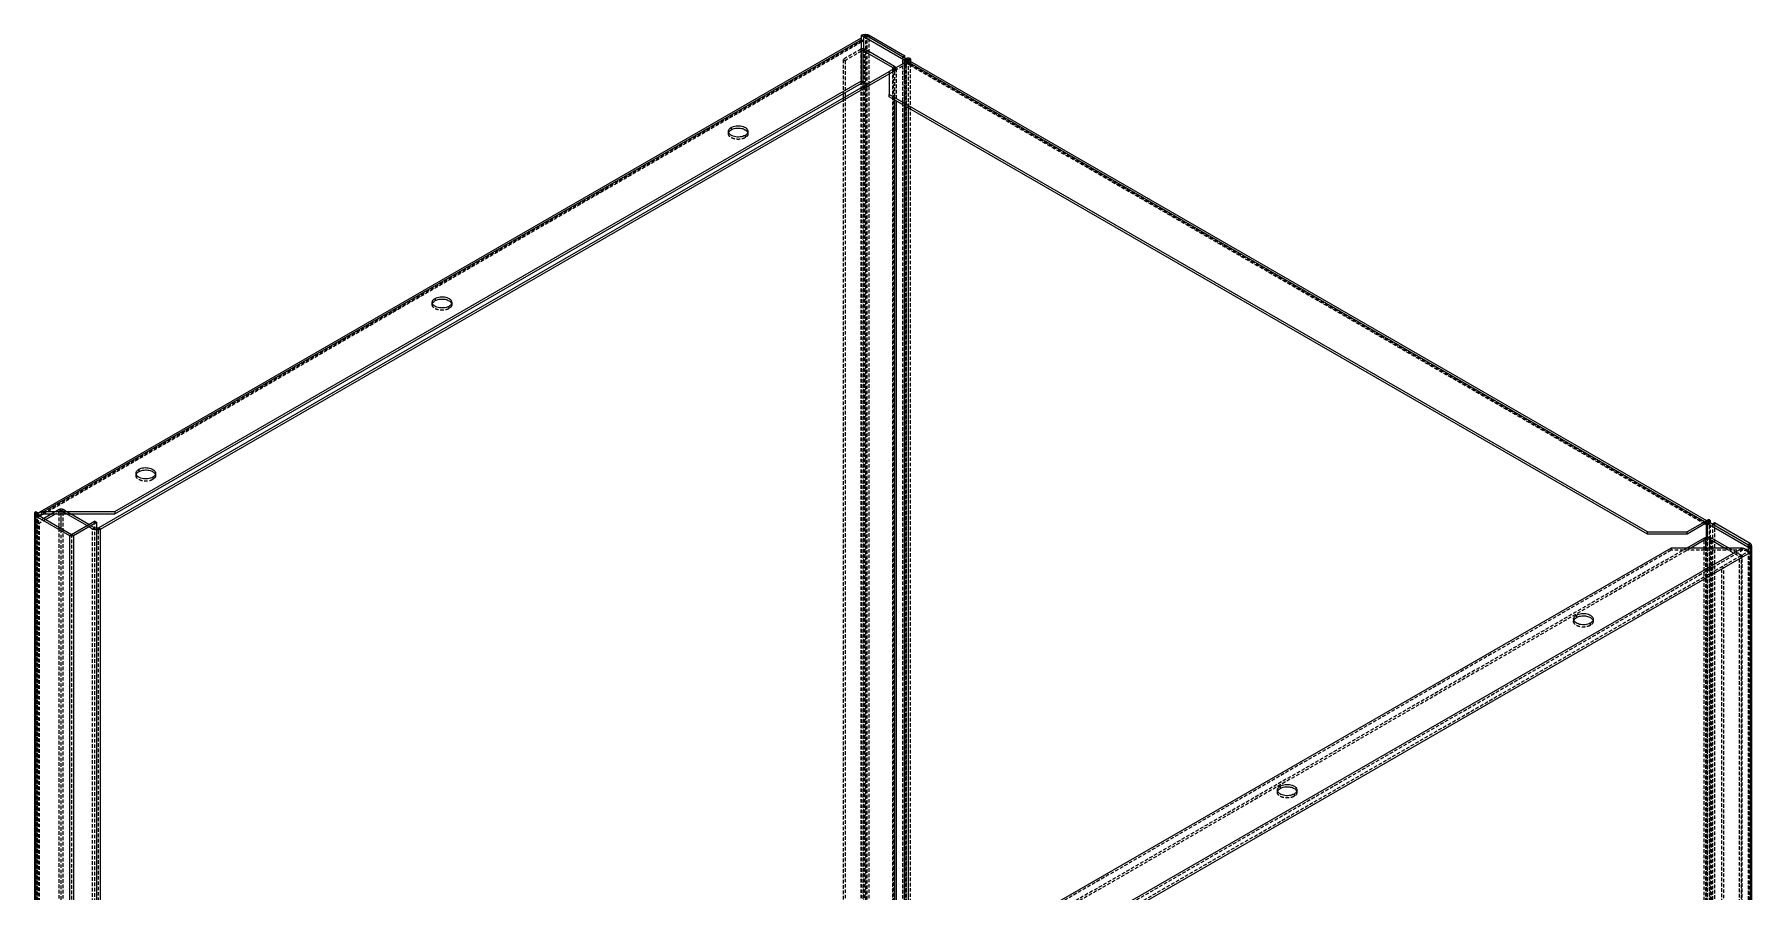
# Model space of a CAD drawing. Header units: millimetres. Extents: x 10653 to 40244, y 19163 to 29561.
# Drawn here: x 20047 to 20662, y 29254 to 29561 of the extents above; entities that cross this region are included whole.
import ezdxf

# ---------------------------------------------------------------- set-up
doc = ezdxf.new("R2010")
doc.units = ezdxf.units.MM
doc.linetypes.add('HIDDEN', pattern=[1.905, 1.27, -0.635])
doc.layers.add('02___PRT_ALL_AXES', color=7, linetype='Continuous')
doc.layers.add('DEFAULT_2', color=8, linetype='HIDDEN')

msp = doc.modelspace()

# ---------------------------------------------------------------- linework, layer by layer
at = {"color": 3, "linetype": 'Continuous'}
for p, q in [((20343.15, 29559.507), (20343.15, 29561.038)), ((20359.12, 29552.634), (20344.565, 29561.038)), ((20345.979, 29561.038), (20358.707, 29553.689)), ((20342.858, 29559.912), (20048.702, 29390.082)), ((20343.15, 29559.405), (20050.409, 29390.392)), ((20343.151, 29544.708), (20343.15, 29559.405)), ((20354.959, 29549.893), (20344.37, 29556.006)), ((20359.485, 29551.689), (20353.121, 29548.015)), ((20353.121, 29548.015), (20353.121, 29539.85)), ((20358.707, 29552.873), (20358.707, 29553.689)), ((20359.202, 29552.669), (20359.142, 29552.634)), ((20645.157, 29386.76), (20359.485, 29551.689)), ((20645.864, 29387.028), (20360.485, 29551.788)), ((20360.899, 29552.505), (20360.616, 29552.669)), ((20360.899, 29551.549), (20360.899, 29552.505)), ((20070.703, 29384.146), (20353.121, 29547.198)), ((20075.865, 29390.392), (20343.151, 29544.708)), ((20336.574, 29540.095), (20336.574, 29538.462)), ((20624.651, 29383.086), (20353.121, 29539.85)), ((20354.959, 29537.972), (20354.959, 29245.746)), ((20355.545, 29537.634), (20355.545, 29246.084)), ((20046.995, 29389.575), (20046.995, 29022.149)), ((20047.581, 29388.759), (20047.581, 29021.333)), ((20047.581, 29388.759), (20059.584, 29381.829)), ((20050.409, 29390.392), (20075.865, 29390.392)), ((20054.652, 29389.575), (20051.117, 29387.534)), ((20056.55, 29384.397), (20056.55, 29389.575)), ((20056.572, 29384.384), (20056.572, 29389.575)), ((20065.754, 29385.37), (20058.47, 29389.575)), ((20061.034, 29381.829), (20069.289, 29386.595)), ((20069.289, 29386.595), (20069.289, 29019.169)), ((20070.703, 29019.985), (20070.703, 29384.146)), ((20624.651, 29383.086), (20638.793, 29383.086)), ((20645.157, 29386.76), (20638.793, 29383.086)), ((20646.854, 29387.413), (20646.571, 29387.576)), ((20646.854, 29386.596), (20646.795, 29386.562)), ((20646.795, 29386.549), (20646.795, 29386.562)), ((20646.795, 29386.549), (20661.35, 29378.146)), ((20646.854, 29386.515), (20646.854, 29386.596)), ((20647.147, 29386.346), (20647.147, 29387.005)), ((20661.35, 29378.962), (20648.622, 29386.311)), ((20059.584, 29381.829), (20059.584, 29014.403)), ((20061.034, 29381.829), (20061.034, 29014.403)), ((20633.066, 29377.329), (20365.78, 29223.013)), ((20365.78, 29208.316), (20658.521, 29377.329)), ((20658.521, 29377.329), (20633.066, 29377.329)), ((20644.874, 29380.881), (20638.722, 29377.329)), ((20647.703, 29380.881), (20653.854, 29377.329)), ((20661.35, 29377.329), (20661.35, 28969.078)), ((20661.936, 29378.146), (20661.936, 28969.895)), ((20365.78, 29205.05), (20661.35, 29375.696))]:
    msp.add_line(p, q, dxfattribs=at)
at = {"color": 7, "linetype": 'Continuous'}
for p, q in [((20343.15, 29561.038), (20358.413, 29552.226)), ((20344.565, 29561.038), (20343.858, 29560.629)), ((20343.858, 29560.629), (20343.858, 29556.163)), ((20345.979, 29561.038), (20345.272, 29560.629)), ((20343.227, 29559.43), (20343.097, 29559.561)), ((20343.858, 29558.996), (20343.15, 29558.588)), ((20343.15, 29555.873), (20343.628, 29555.598)), ((20343.628, 29555.598), (20343.15, 29555.322)), ((20343.664, 29559.108), (20343.613, 29559.138)), ((20343.628, 29555.598), (20343.628, 29542.534)), ((20344.37, 29556.006), (20343.663, 29555.598)), ((20343.663, 29555.598), (20343.663, 29542.554)), ((20354.252, 29549.484), (20343.663, 29555.598)), ((20343.664, 29559.108), (20343.858, 29558.996)), ((20069.996, 29384.554), (20353.121, 29548.015)), ((20354.959, 29549.893), (20354.252, 29549.484)), ((20354.252, 29549.484), (20354.252, 29548.668)), ((20358.707, 29553.689), (20358, 29553.281)), ((20359.12, 29552.634), (20358.413, 29552.226)), ((20358.413, 29552.226), (20358.413, 29551.07)), ((20359.142, 29552.634), (20359.849, 29552.226)), ((20359.202, 29552.669), (20360.192, 29552.097)), ((20360.616, 29552.669), (20359.849, 29552.226)), ((20359.849, 29552.226), (20359.849, 29551.843)), ((20359.909, 29552.261), (20359.909, 29551.853)), ((20360.899, 29552.505), (20360.192, 29552.097)), ((20360.192, 29551.872), (20360.192, 29552.097)), ((20075.865, 29389.575), (20343.151, 29543.892)), ((20343.151, 29544.708), (20343.151, 29543.892)), ((20337.281, 29540.503), (20337.281, 29538.87)), ((20353.121, 29539.033), (20353.121, 29539.85)), ((20624.651, 29382.269), (20353.121, 29539.033)), ((20358.413, 29535.978), (20358.413, 29245.552)), ((20359.849, 29535.149), (20359.849, 29244.722)), ((20359.909, 29535.114), (20359.909, 29244.688)), ((20047.581, 29390.392), (20048.288, 29389.983)), ((20047.581, 29388.759), (20048.288, 29389.167)), ((20048.288, 29389.983), (20048.288, 29389.167)), ((20048.288, 29389.167), (20060.291, 29382.237)), ((20050.409, 29389.575), (20048.995, 29388.759)), ((20050.285, 29390.405), (20050.323, 29389.568)), ((20050.409, 29390.392), (20050.409, 29389.575)), ((20053.238, 29389.575), (20050.409, 29387.942)), ((20050.409, 29389.575), (20075.865, 29389.575)), ((20066.461, 29385.779), (20059.885, 29389.575)), ((20075.865, 29390.392), (20075.865, 29389.575)), ((20059.584, 29381.829), (20060.291, 29382.237)), ((20060.327, 29382.237), (20068.582, 29387.003)), ((20061.034, 29381.829), (20060.327, 29382.237)), ((20069.289, 29386.595), (20068.582, 29387.003)), ((20070.703, 29384.146), (20069.996, 29384.554)), ((20624.651, 29382.269), (20624.651, 29383.086)), ((20638.793, 29382.269), (20624.651, 29382.269)), ((20645.157, 29385.943), (20638.793, 29382.269)), ((20638.793, 29382.269), (20638.793, 29383.086)), ((20645.157, 29386.76), (20645.157, 29385.943)), ((20645.79, 29385.578), (20645.157, 29385.943)), ((20645.234, 29386.802), (20645.195, 29385.964)), ((20645.79, 29381.176), (20645.79, 29386.556)), ((20646.571, 29387.576), (20645.864, 29387.168)), ((20645.864, 29386.774), (20645.864, 29387.168)), ((20646.854, 29386.596), (20645.864, 29387.168)), ((20646.854, 29387.413), (20646.087, 29386.97)), ((20646.795, 29386.562), (20646.087, 29386.97)), ((20646.795, 29386.549), (20646.087, 29386.141)), ((20646.087, 29381.212), (20646.087, 29386.141)), ((20646.087, 29386.141), (20661.35, 29377.329)), ((20648.622, 29386.311), (20647.915, 29385.902)), ((20645.581, 29380.473), (20640.137, 29377.329)), ((20644.874, 29380.881), (20645.581, 29380.473)), ((20645.581, 29377.329), (20645.581, 29380.473)), ((20647.703, 29380.881), (20646.995, 29380.473)), ((20646.995, 29377.329), (20646.995, 29380.473)), ((20646.995, 29380.473), (20652.44, 29377.329)), ((20661.35, 29378.962), (20660.643, 29378.554)), ((20661.35, 29378.146), (20660.643, 29377.738)), ((20660.643, 29377.738), (20660.643, 29376.386))]:
    msp.add_line(p, q, dxfattribs=at)
msp.add_lwpolyline([(20343.613, 29559.138), (20343.401, 29559.284), (20343.227, 29559.43)], dxfattribs=at)
at = {"color": 3, "linetype": 'Continuous'}
for centre, radius, start, end in [((20340.017, 29558.2), 3.357, 21.02696, 22.301082), ((20360.39, 29550.123), 1.809, 117.249171, 120.018945), ((20049.954, 29387.935), 2.487, 131.212355, 132.127537), ((20049.943, 29387.948), 2.469, 129.282772, 131.212897), ((20049.918, 29387.979), 2.429, 120.024701, 129.293802), ((20049.989, 29387.115), 3.303, 82.689107, 84.85734), ((20646.062, 29385.193), 1.809, 117.249171, 120.018945), ((20658.086, 29373.936), 3.422, 80.585835, 82.689099)]:
    msp.add_arc(centre, radius, start, end, dxfattribs=at)
at = {"color": 7, "linetype": 'Continuous'}
for centre, radius, start, end in [((20050.532, 29386.918), 2.655, 120.051537, 131.847027), ((20050.627, 29386.433), 3.149, 93.966749, 95.542356), ((20645.61, 29385.16), 0.905, 117.249171, 120.018945)]:
    msp.add_arc(centre, radius, start, end, dxfattribs=at)
at = {"color": 3, "linetype": 'Continuous'}
for points, knots in [([(20343.15, 29561.038), (20343.351, 29561.154), (20343.818, 29561.323), (20344.565, 29561.404), (20345.311, 29561.323), (20345.778, 29561.154), (20345.979, 29561.038)], [0, 0, 0, 0, 0.2372244, 0.4999995, 0.7627748, 1, 1, 1, 1]), ([(20342.858, 29559.912), (20342.864, 29559.916), (20342.892, 29559.895), (20342.924, 29559.856), (20342.976, 29559.778), (20343.01, 29559.717), (20343.029, 29559.68)], [0, 0, 0, 0, 0.0809138, 0.2716735, 0.5788944, 1, 1, 1, 1]), ([(20343.029, 29559.68), (20343.037, 29559.665), (20343.07, 29559.597), (20343.101, 29559.528), (20343.123, 29559.474)], [0, 0, 0, 0, 0.225048, 1, 1, 1, 1]), ([(20344.37, 29556.006), (20344.195, 29556.107), (20343.777, 29556.21), (20343.353, 29556.171), (20343.149, 29556.105)], [0, 0, 0, 0, 0.484961, 1, 1, 1, 1]), ([(20355.478, 29549.371), (20355.455, 29549.422), (20355.329, 29549.636), (20355.125, 29549.797), (20354.959, 29549.893)], [0, 0, 0, 0, 0.2244004, 1, 1, 1, 1]), ([(20360.616, 29552.669), (20360.406, 29552.79), (20359.909, 29552.886), (20359.412, 29552.79), (20359.202, 29552.669)], [0, 0, 0, 0, 0.5000005, 1, 1, 1, 1]), ([(20360.485, 29551.788), (20360.359, 29551.86), (20360.025, 29551.921), (20359.716, 29551.81), (20359.561, 29551.731)], [0, 0, 0, 0, 0.4538692, 1, 1, 1, 1]), ([(20047.581, 29390.392), (20047.416, 29390.296), (20047.192, 29390.12), (20047.023, 29389.81), (20046.995, 29389.651), (20046.995, 29389.575)], [0, 0, 0, 0, 0.547692, 0.7815607, 1, 1, 1, 1]), ([(20046.995, 29389.575), (20046.995, 29389.499), (20047.023, 29389.34), (20047.192, 29389.03), (20047.416, 29388.854), (20047.581, 29388.759)], [0, 0, 0, 0, 0.2184388, 0.4523073, 1, 1, 1, 1]), ([(20048.702, 29390.082), (20048.935, 29390.217), (20049.456, 29390.409), (20050.009, 29390.43), (20050.285, 29390.405)], [0, 0, 0, 0, 0.4919993, 1, 1, 1, 1]), ([(20070.703, 29384.146), (20070.503, 29384.03), (20070.036, 29383.86), (20069.546, 29383.807), (20069.289, 29383.807)], [0, 0, 0, 0, 0.4744493, 1, 1, 1, 1]), ([(20645.867, 29386.949), (20645.817, 29386.954), (20645.598, 29386.953), (20645.384, 29386.879), (20645.234, 29386.802)], [0, 0, 0, 0, 0.2270582, 1, 1, 1, 1]), ([(20646.795, 29386.562), (20646.793, 29386.561), (20646.791, 29386.56), (20646.789, 29386.557), (20646.789, 29386.556)], [0, 0, 0, 0, 0.5477154, 1, 1, 1, 1]), ([(20646.789, 29386.556), (20646.789, 29386.555), (20646.791, 29386.552), (20646.794, 29386.552), (20646.795, 29386.552)], [0, 0, 0, 0, 0.3435845, 1, 1, 1, 1]), ([(20646.854, 29387.413), (20646.937, 29387.365), (20647.079, 29387.256), (20647.147, 29387.083), (20647.147, 29387.005)], [0, 0, 0, 0, 0.5507874, 1, 1, 1, 1]), ([(20647.147, 29387.005), (20647.147, 29386.927), (20647.079, 29386.753), (20646.937, 29386.644), (20646.854, 29386.596)], [0, 0, 0, 0, 0.4492133, 1, 1, 1, 1]), ([(20059.584, 29381.829), (20059.799, 29381.705), (20060.309, 29381.606), (20060.819, 29381.705), (20061.034, 29381.829)], [0, 0, 0, 0, 0.5000005, 1, 1, 1, 1]), ([(20644.874, 29380.881), (20645.075, 29380.997), (20645.542, 29381.166), (20646.288, 29381.247), (20647.035, 29381.166), (20647.502, 29380.997), (20647.703, 29380.881)], [0, 0, 0, 0, 0.2372244, 0.4999995, 0.7627748, 1, 1, 1, 1]), ([(20660.787, 29376.269), (20660.645, 29376.39), (20660.01, 29376.873), (20659.249, 29377.211), (20658.646, 29377.311)], [0, 0, 0, 0, 0.2338398, 1, 1, 1, 1]), ([(20661.35, 29375.696), (20661.313, 29375.742), (20661.139, 29375.946), (20660.946, 29376.133), (20660.787, 29376.269)], [0, 0, 0, 0, 0.2177298, 1, 1, 1, 1]), ([(20661.936, 29378.146), (20661.936, 29378.222), (20661.907, 29378.381), (20661.738, 29378.691), (20661.515, 29378.867), (20661.35, 29378.962)], [0, 0, 0, 0, 0.2184388, 0.4523073, 1, 1, 1, 1]), ([(20661.35, 29377.329), (20661.515, 29377.425), (20661.738, 29377.601), (20661.907, 29377.911), (20661.936, 29378.07), (20661.936, 29378.146)], [0, 0, 0, 0, 0.547692, 0.7815607, 1, 1, 1, 1])]:
    msp.add_open_spline(points, degree=3, knots=knots, dxfattribs=at)
at = {"color": 7, "linetype": 'Continuous'}
for points, knots in [([(20343.858, 29560.629), (20344.067, 29560.751), (20344.565, 29560.847), (20345.062, 29560.751), (20345.272, 29560.629)], [0, 0, 0, 0, 0.4999995, 1, 1, 1, 1]), ([(20343.213, 29558.833), (20343.208, 29558.818), (20343.188, 29558.754), (20343.172, 29558.688), (20343.161, 29558.637)], [0, 0, 0, 0, 0.2261227, 1, 1, 1, 1]), ([(20343.358, 29559.046), (20343.341, 29559.037), (20343.272, 29558.982), (20343.235, 29558.897), (20343.213, 29558.833)], [0, 0, 0, 0, 0.2141611, 1, 1, 1, 1]), ([(20343.491, 29559.078), (20343.478, 29559.078), (20343.432, 29559.076), (20343.386, 29559.063), (20343.358, 29559.046)], [0, 0, 0, 0, 0.2725196, 1, 1, 1, 1]), ([(20343.858, 29558.996), (20343.79, 29559.019), (20343.67, 29559.056), (20343.545, 29559.078), (20343.491, 29559.078)], [0, 0, 0, 0, 0.5671934, 1, 1, 1, 1]), ([(20354.545, 29549.076), (20354.545, 29549.154), (20354.477, 29549.328), (20354.335, 29549.437), (20354.252, 29549.484)], [0, 0, 0, 0, 0.4492334, 1, 1, 1, 1]), ([(20354.252, 29548.668), (20354.335, 29548.716), (20354.477, 29548.824), (20354.545, 29548.998), (20354.545, 29549.076)], [0, 0, 0, 0, 0.5507659, 1, 1, 1, 1]), ([(20359.849, 29552.226), (20359.636, 29552.103), (20359.131, 29552.006), (20358.626, 29552.103), (20358.413, 29552.226)], [0, 0, 0, 0, 0.4999995, 1, 1, 1, 1]), ([(20048.288, 29389.983), (20048.205, 29389.936), (20048.063, 29389.827), (20047.995, 29389.653), (20047.995, 29389.575)], [0, 0, 0, 0, 0.5507659, 1, 1, 1, 1]), ([(20047.995, 29389.575), (20047.995, 29389.497), (20048.063, 29389.323), (20048.205, 29389.215), (20048.288, 29389.167)], [0, 0, 0, 0, 0.4492334, 1, 1, 1, 1]), ([(20069.996, 29384.554), (20069.948, 29384.526), (20069.726, 29384.423), (20069.477, 29384.385), (20069.289, 29384.385)], [0, 0, 0, 0, 0.2291501, 1, 1, 1, 1]), ([(20645.657, 29385.993), (20645.594, 29386.029), (20645.427, 29386.059), (20645.273, 29386.004), (20645.195, 29385.964)], [0, 0, 0, 0, 0.4538692, 1, 1, 1, 1]), ([(20645.791, 29385.854), (20645.783, 29385.868), (20645.748, 29385.923), (20645.698, 29385.969), (20645.657, 29385.993)], [0, 0, 0, 0, 0.261739, 1, 1, 1, 1]), ([(20645.961, 29386.881), (20645.91, 29386.838), (20645.825, 29386.741), (20645.79, 29386.614), (20645.79, 29386.556)], [0, 0, 0, 0, 0.5336209, 1, 1, 1, 1]), ([(20645.79, 29386.556), (20645.79, 29386.476), (20645.859, 29386.3), (20646.003, 29386.189), (20646.087, 29386.141)], [0, 0, 0, 0, 0.4492476, 1, 1, 1, 1]), ([(20646.087, 29386.97), (20646.076, 29386.964), (20646.032, 29386.937), (20645.99, 29386.906), (20645.961, 29386.881)], [0, 0, 0, 0, 0.2598327, 1, 1, 1, 1]), ([(20645.581, 29380.473), (20645.791, 29380.594), (20646.288, 29380.69), (20646.786, 29380.594), (20646.995, 29380.473)], [0, 0, 0, 0, 0.4999995, 1, 1, 1, 1]), ([(20660.936, 29378.146), (20660.936, 29378.224), (20660.867, 29378.398), (20660.725, 29378.506), (20660.643, 29378.554)], [0, 0, 0, 0, 0.4492334, 1, 1, 1, 1]), ([(20660.643, 29377.738), (20660.725, 29377.785), (20660.867, 29377.894), (20660.936, 29378.068), (20660.936, 29378.146)], [0, 0, 0, 0, 0.5507659, 1, 1, 1, 1])]:
    msp.add_open_spline(points, degree=3, knots=knots, dxfattribs=at)
for points in [[(20343.663, 29555.598), (20343.653, 29555.604), (20343.638, 29555.604), (20343.628, 29555.598)], [(20049.202, 29389.216), (20049.541, 29389.412), (20049.933, 29389.53), (20050.323, 29389.568)], [(20060.291, 29382.237), (20060.302, 29382.231), (20060.316, 29382.231), (20060.327, 29382.237)]]:
    msp.add_open_spline(points, degree=3, dxfattribs=at)
at = {"color": 3, "linetype": 'Continuous'}
msp.add_open_spline([(20359.142, 29552.634), (20359.137, 29552.632), (20359.126, 29552.629), (20359.125, 29552.635)], degree=3, dxfattribs=at)
at = {"layer": '02___PRT_ALL_AXES', "color": 8, "linetype": 'HIDDEN'}
for p, q in [((20295.527, 29526.582), (20295.527, 29525.765)), ((20301.502, 29525.153), (20301.502, 29524.337)), ((20302.527, 29526.582), (20302.527, 29525.765)), ((20189.462, 29465.345), (20189.462, 29464.529)), ((20195.436, 29463.916), (20195.436, 29463.1)), ((20196.462, 29465.345), (20196.462, 29464.529)), ((20083.396, 29404.109), (20083.396, 29403.292)), ((20089.371, 29402.68), (20089.371, 29401.863)), ((20090.396, 29404.109), (20090.396, 29403.292)), ((20598.17, 29351.855), (20598.17, 29351.038)), ((20605.17, 29351.855), (20605.17, 29351.038)), ((20604.145, 29350.426), (20604.145, 29349.61)), ((20492.105, 29290.618), (20492.105, 29289.802)), ((20499.105, 29290.618), (20499.105, 29289.802)), ((20498.079, 29289.189), (20498.079, 29288.373))]:
    msp.add_line(p, q, dxfattribs=at)
at = {"layer": '02___PRT_ALL_AXES', "color": 7, "linetype": 'Continuous'}
for p, q in [((20296.552, 29528.011), (20296.552, 29527.194)), ((20190.487, 29466.774), (20190.487, 29465.958)), ((20084.421, 29405.538), (20084.421, 29404.721)), ((20599.195, 29353.284), (20599.195, 29352.467)), ((20493.13, 29292.047), (20493.13, 29291.231))]:
    msp.add_line(p, q, dxfattribs=at)
for centre, radius, start, end in [((20297.022, 29525.645), 1.519, 148.396701, 152.691745), ((20300.934, 29525.585), 1.634, 32.720957, 34.056251), ((20190.956, 29464.409), 1.519, 148.396701, 152.691745), ((20194.869, 29464.349), 1.634, 32.720957, 34.056251), ((20084.891, 29403.172), 1.519, 148.396701, 152.691745), ((20088.803, 29403.112), 1.634, 32.720957, 34.056251), ((20599.665, 29350.918), 1.519, 148.396701, 152.691745), ((20603.577, 29350.858), 1.634, 32.720957, 34.056251), ((20493.599, 29289.682), 1.519, 148.396701, 152.691745), ((20497.512, 29289.621), 1.634, 32.720957, 34.056251)]:
    msp.add_arc(centre, radius, start, end, dxfattribs=at)
at = {"layer": '02___PRT_ALL_AXES', "color": 3, "linetype": 'Continuous'}
for points, knots in [([(20295.527, 29526.582), (20295.527, 29526.715), (20295.576, 29526.993), (20295.787, 29527.38), (20296.12, 29527.73), (20296.399, 29527.922), (20296.552, 29528.011)], [0, 0, 0, 0, 0.2177714, 0.450952, 0.7101873, 1, 1, 1, 1]), ([(20301.502, 29525.153), (20301.243, 29525.004), (20300.656, 29524.762), (20299.7, 29524.57), (20298.689, 29524.542), (20297.706, 29524.68), (20296.828, 29524.973), (20296.125, 29525.402), (20295.649, 29525.943), (20295.527, 29526.38), (20295.527, 29526.582)], [0, 0, 0, 0, 0.1288198, 0.2705636, 0.4178778, 0.5623811, 0.6961983, 0.8135924, 0.9130657, 1, 1, 1, 1]), ([(20296.552, 29528.011), (20296.811, 29528.16), (20297.398, 29528.402), (20298.354, 29528.594), (20299.365, 29528.622), (20300.349, 29528.484), (20301.226, 29528.19), (20301.929, 29527.762), (20302.405, 29527.221), (20302.527, 29526.784), (20302.527, 29526.582)], [0, 0, 0, 0, 0.1288198, 0.2705636, 0.4178778, 0.5623811, 0.6961983, 0.8135924, 0.9130657, 1, 1, 1, 1]), ([(20302.527, 29526.582), (20302.527, 29526.449), (20302.478, 29526.171), (20302.267, 29525.784), (20301.934, 29525.434), (20301.656, 29525.242), (20301.502, 29525.153)], [0, 0, 0, 0, 0.2177714, 0.450952, 0.7101873, 1, 1, 1, 1]), ([(20189.462, 29465.345), (20189.462, 29465.479), (20189.511, 29465.756), (20189.721, 29466.144), (20190.054, 29466.494), (20190.333, 29466.685), (20190.487, 29466.774)], [0, 0, 0, 0, 0.2177714, 0.450952, 0.7101873, 1, 1, 1, 1]), ([(20195.436, 29463.916), (20195.177, 29463.767), (20194.591, 29463.525), (20193.635, 29463.334), (20192.624, 29463.306), (20191.64, 29463.444), (20190.763, 29463.737), (20190.06, 29464.165), (20189.584, 29464.707), (20189.462, 29465.143), (20189.462, 29465.345)], [0, 0, 0, 0, 0.1288198, 0.2705636, 0.4178778, 0.5623811, 0.6961983, 0.8135924, 0.9130657, 1, 1, 1, 1]), ([(20190.487, 29466.774), (20190.746, 29466.924), (20191.332, 29467.166), (20192.288, 29467.357), (20193.3, 29467.385), (20194.283, 29467.247), (20195.161, 29466.954), (20195.863, 29466.526), (20196.34, 29465.984), (20196.462, 29465.547), (20196.462, 29465.345)], [0, 0, 0, 0, 0.1288198, 0.2705636, 0.4178778, 0.5623811, 0.6961983, 0.8135924, 0.9130657, 1, 1, 1, 1]), ([(20196.462, 29465.345), (20196.462, 29465.212), (20196.412, 29464.934), (20196.202, 29464.547), (20195.869, 29464.197), (20195.59, 29464.005), (20195.436, 29463.916)], [0, 0, 0, 0, 0.2177714, 0.450952, 0.7101873, 1, 1, 1, 1]), ([(20083.396, 29404.109), (20083.396, 29404.242), (20083.445, 29404.52), (20083.656, 29404.907), (20083.989, 29405.257), (20084.268, 29405.449), (20084.421, 29405.538)], [0, 0, 0, 0, 0.2177714, 0.450952, 0.7101873, 1, 1, 1, 1]), ([(20089.371, 29402.68), (20089.112, 29402.53), (20088.525, 29402.288), (20087.569, 29402.097), (20086.558, 29402.069), (20085.574, 29402.207), (20084.697, 29402.5), (20083.994, 29402.928), (20083.518, 29403.47), (20083.396, 29403.907), (20083.396, 29404.109)], [0, 0, 0, 0, 0.1288198, 0.2705636, 0.4178778, 0.5623811, 0.6961983, 0.8135924, 0.9130657, 1, 1, 1, 1]), ([(20084.421, 29405.538), (20084.68, 29405.687), (20085.267, 29405.929), (20086.223, 29406.12), (20087.234, 29406.148), (20088.218, 29406.01), (20089.095, 29405.717), (20089.798, 29405.289), (20090.274, 29404.748), (20090.396, 29404.311), (20090.396, 29404.109)], [0, 0, 0, 0, 0.1288198, 0.2705636, 0.4178778, 0.5623811, 0.6961983, 0.8135924, 0.9130657, 1, 1, 1, 1]), ([(20090.396, 29404.109), (20090.396, 29403.976), (20090.347, 29403.698), (20090.136, 29403.311), (20089.803, 29402.96), (20089.525, 29402.769), (20089.371, 29402.68)], [0, 0, 0, 0, 0.2177714, 0.450952, 0.7101873, 1, 1, 1, 1]), ([(20598.17, 29351.855), (20598.17, 29351.988), (20598.219, 29352.266), (20598.43, 29352.653), (20598.763, 29353.003), (20599.042, 29353.195), (20599.195, 29353.284)], [0, 0, 0, 0, 0.2177714, 0.450952, 0.7101873, 1, 1, 1, 1]), ([(20604.145, 29350.426), (20603.886, 29350.276), (20603.299, 29350.034), (20602.343, 29349.843), (20601.332, 29349.815), (20600.349, 29349.953), (20599.471, 29350.246), (20598.768, 29350.675), (20598.292, 29351.216), (20598.17, 29351.653), (20598.17, 29351.855)], [0, 0, 0, 0, 0.1288198, 0.2705636, 0.4178778, 0.5623811, 0.6961983, 0.8135924, 0.9130657, 1, 1, 1, 1]), ([(20599.195, 29353.284), (20599.454, 29353.433), (20600.041, 29353.675), (20600.997, 29353.867), (20602.008, 29353.895), (20602.992, 29353.757), (20603.869, 29353.463), (20604.572, 29353.035), (20605.048, 29352.494), (20605.17, 29352.057), (20605.17, 29351.855)], [0, 0, 0, 0, 0.1288198, 0.2705636, 0.4178778, 0.5623811, 0.6961983, 0.8135924, 0.9130657, 1, 1, 1, 1]), ([(20605.17, 29351.855), (20605.17, 29351.722), (20605.121, 29351.444), (20604.91, 29351.057), (20604.577, 29350.707), (20604.299, 29350.515), (20604.145, 29350.426)], [0, 0, 0, 0, 0.2177714, 0.450952, 0.7101873, 1, 1, 1, 1]), ([(20492.105, 29290.618), (20492.105, 29290.751), (20492.154, 29291.029), (20492.364, 29291.416), (20492.697, 29291.767), (20492.976, 29291.958), (20493.13, 29292.047)], [0, 0, 0, 0, 0.2177714, 0.450952, 0.7101873, 1, 1, 1, 1]), ([(20498.079, 29289.189), (20497.82, 29289.04), (20497.234, 29288.798), (20496.278, 29288.607), (20495.267, 29288.579), (20494.283, 29288.717), (20493.406, 29289.01), (20492.703, 29289.438), (20492.227, 29289.979), (20492.105, 29290.416), (20492.105, 29290.618)], [0, 0, 0, 0, 0.1288198, 0.2705636, 0.4178778, 0.5623811, 0.6961983, 0.8135924, 0.9130657, 1, 1, 1, 1]), ([(20493.13, 29292.047), (20493.389, 29292.197), (20493.975, 29292.439), (20494.931, 29292.63), (20495.943, 29292.658), (20496.926, 29292.52), (20497.804, 29292.227), (20498.506, 29291.799), (20498.983, 29291.257), (20499.105, 29290.82), (20499.105, 29290.618)], [0, 0, 0, 0, 0.1288198, 0.2705636, 0.4178778, 0.5623811, 0.6961983, 0.8135924, 0.9130657, 1, 1, 1, 1]), ([(20499.105, 29290.618), (20499.105, 29290.485), (20499.055, 29290.207), (20498.845, 29289.82), (20498.512, 29289.47), (20498.233, 29289.278), (20498.079, 29289.189)], [0, 0, 0, 0, 0.2177714, 0.450952, 0.7101873, 1, 1, 1, 1])]:
    msp.add_open_spline(points, degree=3, knots=knots, dxfattribs=at)
at = {"layer": '02___PRT_ALL_AXES', "color": 8, "linetype": 'HIDDEN'}
for points, knots in [([(20295.527, 29525.765), (20295.527, 29525.865), (20295.545, 29526), (20295.583, 29526.128), (20295.595, 29526.16)], [0, 0, 0, 0, 0.7454965, 1, 1, 1, 1]), ([(20301.502, 29524.337), (20301.243, 29524.187), (20300.656, 29523.945), (20299.7, 29523.754), (20298.689, 29523.726), (20297.706, 29523.864), (20296.828, 29524.157), (20296.125, 29524.585), (20295.649, 29525.127), (20295.527, 29525.563), (20295.527, 29525.765)], [0, 0, 0, 0, 0.1288198, 0.2705636, 0.4178778, 0.5623811, 0.6961983, 0.8135924, 0.9130657, 1, 1, 1, 1]), ([(20302.527, 29525.766), (20302.527, 29525.632), (20302.478, 29525.354), (20302.267, 29524.967), (20301.934, 29524.617), (20301.656, 29524.425), (20301.502, 29524.337)], [0, 0, 0, 0, 0.2177714, 0.450952, 0.7101873, 1, 1, 1, 1]), ([(20302.449, 29526.189), (20302.462, 29526.154), (20302.507, 29526.018), (20302.527, 29525.873), (20302.527, 29525.766)], [0, 0, 0, 0, 0.255162, 1, 1, 1, 1]), ([(20189.462, 29464.529), (20189.462, 29464.628), (20189.479, 29464.763), (20189.518, 29464.891), (20189.529, 29464.923)], [0, 0, 0, 0, 0.7454965, 1, 1, 1, 1]), ([(20195.436, 29463.1), (20195.177, 29462.95), (20194.591, 29462.708), (20193.635, 29462.517), (20192.624, 29462.489), (20191.64, 29462.627), (20190.763, 29462.92), (20190.06, 29463.349), (20189.584, 29463.89), (20189.462, 29464.327), (20189.462, 29464.529)], [0, 0, 0, 0, 0.1288198, 0.2705636, 0.4178778, 0.5623811, 0.6961983, 0.8135924, 0.9130657, 1, 1, 1, 1]), ([(20196.462, 29464.529), (20196.462, 29464.396), (20196.412, 29464.118), (20196.202, 29463.731), (20195.869, 29463.381), (20195.59, 29463.189), (20195.436, 29463.1)], [0, 0, 0, 0, 0.2177714, 0.450952, 0.7101873, 1, 1, 1, 1]), ([(20196.384, 29464.952), (20196.397, 29464.918), (20196.441, 29464.781), (20196.462, 29464.636), (20196.462, 29464.529)], [0, 0, 0, 0, 0.255162, 1, 1, 1, 1]), ([(20083.396, 29403.292), (20083.396, 29403.392), (20083.414, 29403.526), (20083.452, 29403.655), (20083.463, 29403.687)], [0, 0, 0, 0, 0.7454965, 1, 1, 1, 1]), ([(20089.371, 29401.863), (20089.112, 29401.714), (20088.525, 29401.472), (20087.569, 29401.28), (20086.558, 29401.252), (20085.574, 29401.391), (20084.697, 29401.684), (20083.994, 29402.112), (20083.518, 29402.653), (20083.396, 29403.09), (20083.396, 29403.292)], [0, 0, 0, 0, 0.1288198, 0.2705636, 0.4178778, 0.5623811, 0.6961983, 0.8135924, 0.9130657, 1, 1, 1, 1]), ([(20090.396, 29403.292), (20090.396, 29403.159), (20090.347, 29402.881), (20090.136, 29402.494), (20089.803, 29402.144), (20089.525, 29401.952), (20089.371, 29401.863)], [0, 0, 0, 0, 0.2177714, 0.450952, 0.7101873, 1, 1, 1, 1]), ([(20090.318, 29403.716), (20090.331, 29403.681), (20090.376, 29403.544), (20090.396, 29403.4), (20090.396, 29403.292)], [0, 0, 0, 0, 0.255162, 1, 1, 1, 1]), ([(20598.17, 29351.038), (20598.17, 29351.138), (20598.188, 29351.273), (20598.226, 29351.401), (20598.238, 29351.433)], [0, 0, 0, 0, 0.7454965, 1, 1, 1, 1]), ([(20605.092, 29351.462), (20605.105, 29351.427), (20605.15, 29351.291), (20605.17, 29351.146), (20605.17, 29351.039)], [0, 0, 0, 0, 0.255162, 1, 1, 1, 1]), ([(20604.145, 29349.61), (20603.886, 29349.46), (20603.299, 29349.218), (20602.343, 29349.027), (20601.332, 29348.999), (20600.349, 29349.137), (20599.471, 29349.43), (20598.768, 29349.858), (20598.292, 29350.4), (20598.17, 29350.836), (20598.17, 29351.038)], [0, 0, 0, 0, 0.1288198, 0.2705636, 0.4178778, 0.5623811, 0.6961983, 0.8135924, 0.9130657, 1, 1, 1, 1]), ([(20605.17, 29351.039), (20605.17, 29350.905), (20605.121, 29350.627), (20604.91, 29350.24), (20604.577, 29349.89), (20604.299, 29349.698), (20604.145, 29349.61)], [0, 0, 0, 0, 0.2177714, 0.450952, 0.7101873, 1, 1, 1, 1]), ([(20492.105, 29289.802), (20492.105, 29289.901), (20492.122, 29290.036), (20492.161, 29290.164), (20492.172, 29290.196)], [0, 0, 0, 0, 0.7454965, 1, 1, 1, 1]), ([(20498.079, 29288.373), (20497.82, 29288.223), (20497.234, 29287.981), (20496.278, 29287.79), (20495.267, 29287.762), (20494.283, 29287.9), (20493.406, 29288.193), (20492.703, 29288.622), (20492.227, 29289.163), (20492.105, 29289.6), (20492.105, 29289.802)], [0, 0, 0, 0, 0.1288198, 0.2705636, 0.4178778, 0.5623811, 0.6961983, 0.8135924, 0.9130657, 1, 1, 1, 1]), ([(20499.105, 29289.802), (20499.105, 29289.669), (20499.055, 29289.391), (20498.845, 29289.004), (20498.512, 29288.653), (20498.233, 29288.462), (20498.079, 29288.373)], [0, 0, 0, 0, 0.2177714, 0.450952, 0.7101873, 1, 1, 1, 1]), ([(20499.027, 29290.225), (20499.04, 29290.191), (20499.084, 29290.054), (20499.105, 29289.909), (20499.105, 29289.802)], [0, 0, 0, 0, 0.255162, 1, 1, 1, 1])]:
    msp.add_open_spline(points, degree=3, knots=knots, dxfattribs=at)
at = {"layer": '02___PRT_ALL_AXES', "color": 7, "linetype": 'Continuous'}
for points in [[(20295.595, 29526.16), (20295.616, 29526.222), (20295.642, 29526.283), (20295.673, 29526.342)], [(20189.529, 29464.923), (20189.551, 29464.986), (20189.577, 29465.047), (20189.607, 29465.105)], [(20083.463, 29403.687), (20083.485, 29403.749), (20083.511, 29403.81), (20083.542, 29403.869)], [(20598.238, 29351.433), (20598.259, 29351.495), (20598.285, 29351.556), (20598.316, 29351.615)], [(20492.172, 29290.196), (20492.193, 29290.259), (20492.22, 29290.32), (20492.25, 29290.378)]]:
    msp.add_open_spline(points, degree=3, dxfattribs=at)
for points, knots in [([(20295.729, 29526.441), (20295.773, 29526.514), (20295.995, 29526.817), (20296.302, 29527.05), (20296.552, 29527.194)], [0, 0, 0, 0, 0.2277183, 1, 1, 1, 1]), ([(20296.552, 29527.194), (20297.003, 29527.454), (20298.071, 29527.788), (20299.457, 29527.819), (20300.552, 29527.607), (20301.455, 29527.275), (20302.048, 29526.855), (20302.288, 29526.5)], [0, 0, 0, 0, 0.2529243, 0.5311737, 0.6664349, 0.7919508, 1, 1, 1, 1]), ([(20302.309, 29526.468), (20302.323, 29526.446), (20302.377, 29526.356), (20302.422, 29526.262), (20302.449, 29526.189)], [0, 0, 0, 0, 0.2566277, 1, 1, 1, 1]), ([(20189.663, 29465.204), (20189.708, 29465.277), (20189.93, 29465.58), (20190.236, 29465.813), (20190.487, 29465.958)], [0, 0, 0, 0, 0.2277183, 1, 1, 1, 1]), ([(20190.487, 29465.958), (20190.937, 29466.218), (20192.006, 29466.552), (20193.392, 29466.582), (20194.486, 29466.37), (20195.39, 29466.039), (20195.982, 29465.618), (20196.222, 29465.263)], [0, 0, 0, 0, 0.2529243, 0.5311737, 0.6664349, 0.7919508, 1, 1, 1, 1]), ([(20196.243, 29465.232), (20196.258, 29465.209), (20196.312, 29465.12), (20196.357, 29465.025), (20196.384, 29464.952)], [0, 0, 0, 0, 0.2566277, 1, 1, 1, 1]), ([(20083.598, 29403.968), (20083.642, 29404.04), (20083.864, 29404.344), (20084.171, 29404.577), (20084.421, 29404.721)], [0, 0, 0, 0, 0.2277183, 1, 1, 1, 1]), ([(20084.421, 29404.721), (20084.872, 29404.981), (20085.94, 29405.315), (20087.326, 29405.346), (20088.421, 29405.133), (20089.324, 29404.802), (20089.917, 29404.381), (20090.157, 29404.027)], [0, 0, 0, 0, 0.2529243, 0.5311737, 0.6664349, 0.7919508, 1, 1, 1, 1]), ([(20090.178, 29403.995), (20090.192, 29403.972), (20090.246, 29403.883), (20090.291, 29403.788), (20090.318, 29403.716)], [0, 0, 0, 0, 0.2566277, 1, 1, 1, 1]), ([(20598.372, 29351.714), (20598.416, 29351.787), (20598.638, 29352.09), (20598.945, 29352.323), (20599.195, 29352.467)], [0, 0, 0, 0, 0.2277183, 1, 1, 1, 1]), ([(20599.195, 29352.467), (20599.646, 29352.727), (20600.714, 29353.061), (20602.1, 29353.092), (20603.195, 29352.88), (20604.098, 29352.548), (20604.691, 29352.128), (20604.931, 29351.773)], [0, 0, 0, 0, 0.2529243, 0.5311737, 0.6664349, 0.7919508, 1, 1, 1, 1]), ([(20604.952, 29351.741), (20604.966, 29351.719), (20605.02, 29351.629), (20605.065, 29351.535), (20605.092, 29351.462)], [0, 0, 0, 0, 0.2566277, 1, 1, 1, 1]), ([(20492.306, 29290.477), (20492.351, 29290.55), (20492.573, 29290.853), (20492.879, 29291.086), (20493.13, 29291.231)], [0, 0, 0, 0, 0.2277183, 1, 1, 1, 1]), ([(20493.13, 29291.231), (20493.58, 29291.491), (20494.649, 29291.824), (20496.035, 29291.855), (20497.129, 29291.643), (20498.033, 29291.312), (20498.625, 29290.891), (20498.865, 29290.536)], [0, 0, 0, 0, 0.2529243, 0.5311737, 0.6664349, 0.7919508, 1, 1, 1, 1]), ([(20498.886, 29290.505), (20498.901, 29290.482), (20498.955, 29290.393), (20499, 29290.298), (20499.027, 29290.225)], [0, 0, 0, 0, 0.2566277, 1, 1, 1, 1])]:
    msp.add_open_spline(points, degree=3, knots=knots, dxfattribs=at)
at = {"layer": 'DEFAULT_2', "color": 8, "linetype": 'HIDDEN'}
for p, q in [((20344.565, 29561.038), (20344.565, 29152.787)), ((20345.272, 29152.378), (20345.272, 29560.629)), ((20345.979, 29152.787), (20345.979, 29561.038)), ((20343.358, 29559.046), (20049.202, 29389.216)), ((20343.15, 29558.588), (20050.409, 29389.575)), ((20342.921, 29556.006), (20336.574, 29552.342)), ((20343.15, 29555.322), (20337.281, 29551.934)), ((20342.921, 29556.006), (20342.921, 29191.846)), ((20342.921, 29556.006), (20343.15, 29555.873)), ((20343.097, 29559.561), (20343.011, 29559.663)), ((20343.123, 29559.474), (20343.161, 29558.637)), ((20343.148, 29558.921), (20343.15, 29558.811)), ((20343.15, 29559.405), (20343.15, 29559.507)), ((20343.15, 29559.405), (20343.664, 29559.108)), ((20343.858, 29556.163), (20343.858, 29152.378)), ((20344.37, 29556.006), (20344.37, 29191.846)), ((20336.574, 29552.342), (20336.574, 29540.095)), ((20336.574, 29552.342), (20337.281, 29551.934)), ((20337.281, 29551.934), (20337.281, 29540.503)), ((20353.121, 29547.198), (20354.959, 29548.26)), ((20354.252, 29548.668), (20354.252, 29184.508)), ((20354.959, 29548.26), (20354.252, 29548.668)), ((20354.545, 29549.076), (20354.545, 29184.916)), ((20359.485, 29550.873), (20354.959, 29548.26)), ((20354.959, 29549.893), (20354.959, 29537.972)), ((20355.545, 29549.076), (20355.545, 29537.634)), ((20358, 29145.03), (20358, 29553.281)), ((20358.413, 29551.07), (20358.413, 29535.978)), ((20358.707, 29145.438), (20358.707, 29552.873)), ((20359.12, 29552.634), (20359.12, 29144.383)), ((20359.142, 29552.634), (20359.142, 29144.383)), ((20359.204, 28851.79), (20359.202, 29552.669)), ((20359.485, 29551.689), (20359.485, 29550.873)), ((20645.157, 29385.943), (20359.485, 29550.873)), ((20359.561, 29551.731), (20359.523, 29550.893)), ((20359.849, 29551.843), (20359.849, 29535.149)), ((20359.909, 29551.853), (20359.909, 29535.114)), ((20645.657, 29385.993), (20359.985, 29550.922)), ((20360.192, 29550.464), (20360.192, 29551.872)), ((20360.899, 29550.872), (20360.192, 29550.464)), ((20360.616, 29552.669), (20360.618, 29215.134)), ((20360.899, 29550.872), (20360.899, 29551.549)), ((20343.15, 29152.787), (20343.151, 29543.892)), ((20343.628, 29542.534), (20343.628, 29191.438)), ((20343.663, 29542.554), (20343.663, 29191.438)), ((20336.574, 29538.462), (20336.574, 29188.182)), ((20337.281, 29538.87), (20337.281, 29187.774)), ((20047.581, 29390.392), (20047.581, 29388.759)), ((20047.995, 29389.575), (20047.995, 29022.149)), ((20050.409, 29390.392), (20048.288, 29389.167)), ((20048.288, 29389.167), (20048.288, 29021.741)), ((20048.995, 29388.759), (20048.288, 29388.35)), ((20055.843, 29391.079), (20053.238, 29389.575)), ((20056.55, 29390.671), (20054.652, 29389.575)), ((20055.843, 29026.919), (20055.843, 29391.079)), ((20056.55, 29390.671), (20055.843, 29391.079)), ((20056.55, 29389.575), (20056.55, 29390.671)), ((20056.572, 29390.671), (20057.28, 29391.079)), ((20056.572, 29389.575), (20056.572, 29390.671)), ((20058.47, 29389.575), (20056.572, 29390.671)), ((20057.28, 29026.919), (20057.28, 29391.079)), ((20059.885, 29389.575), (20057.28, 29391.079)), ((20050.409, 29387.942), (20048.076, 29386.595)), ((20048.076, 29022.435), (20048.076, 29386.595)), ((20048.783, 29386.187), (20048.076, 29386.595)), ((20051.117, 29387.534), (20048.783, 29386.187)), ((20048.783, 29022.027), (20048.783, 29386.187)), ((20056.55, 29026.511), (20056.55, 29384.397)), ((20056.572, 29026.511), (20056.572, 29384.384)), ((20060.291, 29382.237), (20060.291, 29014.811)), ((20060.327, 29382.237), (20060.327, 29014.811)), ((20067.875, 29384.146), (20065.754, 29385.37)), ((20068.582, 29384.554), (20066.461, 29385.779)), ((20067.875, 29384.146), (20068.582, 29384.554)), ((20067.875, 29019.985), (20067.875, 29384.146)), ((20068.582, 29387.003), (20068.582, 29019.577)), ((20069.996, 29020.394), (20069.996, 29384.554)), ((20646.571, 29385.943), (20645.157, 29386.76)), ((20645.864, 29385.535), (20645.79, 29385.578)), ((20646.157, 29386.859), (20645.864, 29387.028)), ((20645.864, 29385.535), (20645.864, 29386.774)), ((20646.571, 29385.943), (20645.864, 29385.535)), ((20646.087, 29386.141), (20646.087, 29386.97)), ((20646.147, 29079.089), (20646.147, 29387.005)), ((20646.571, 29385.943), (20646.571, 29387.576)), ((20646.79, 28978.304), (20646.79, 29386.556)), ((20646.795, 28978.298), (20646.795, 29386.549)), ((20646.854, 29386.596), (20646.854, 29387.413)), ((20646.854, 28978.345), (20646.854, 29386.515)), ((20647.147, 28978.753), (20647.147, 29386.346)), ((20647.915, 29385.902), (20647.915, 28977.651)), ((20648.622, 29386.311), (20648.622, 28978.059)), ((20365.073, 29205.459), (20660.643, 29376.105)), ((20638.722, 29377.329), (20365.78, 29219.747)), ((20640.137, 29377.329), (20365.78, 29218.931)), ((20633.066, 29376.513), (20365.78, 29222.197)), ((20365.78, 29207.5), (20658.521, 29376.513)), ((20633.066, 29377.329), (20633.066, 29376.513)), ((20658.521, 29376.513), (20633.066, 29376.513)), ((20644.874, 29016.721), (20644.874, 29380.881)), ((20645.581, 29016.313), (20645.581, 29377.329)), ((20645.79, 28978.304), (20645.79, 29381.176)), ((20646.087, 28977.89), (20646.087, 29381.212)), ((20646.995, 29016.313), (20646.995, 29377.329)), ((20647.703, 29016.721), (20647.703, 29380.881)), ((20652.44, 29377.329), (20657.584, 29374.359)), ((20653.854, 29377.329), (20658.292, 29374.768)), ((20658.521, 29377.329), (20658.521, 29376.513)), ((20658.646, 29377.311), (20658.608, 29376.518)), ((20660.643, 29376.105), (20660.452, 29376.17)), ((20660.643, 29378.554), (20660.643, 29377.738)), ((20660.643, 29376.386), (20660.643, 28969.693)), ((20661.35, 29375.696), (20660.643, 29376.105)), ((20660.936, 29378.146), (20660.936, 28969.895)), ((20661.35, 29377.329), (20661.35, 29378.962)), ((20651.238, 29006.515), (20651.238, 29370.675)), ((20651.945, 29370.267), (20651.238, 29370.675)), ((20651.945, 29006.107), (20651.945, 29370.267)), ((20658.292, 29374.768), (20657.584, 29374.359)), ((20657.584, 29010.179), (20657.584, 29374.359)), ((20658.292, 29373.931), (20657.584, 29374.339)), ((20657.592, 29010.189), (20657.592, 29374.349)), ((20658.292, 29009.771), (20658.292, 29374.768)), ((20658.592, 29010.189), (20658.592, 29374.349))]:
    msp.add_line(p, q, dxfattribs=at)
for points in [[(20342.958, 29559.738), (20342.958, 29559.737), (20342.979, 29559.695), (20343.019, 29559.595), (20343.068, 29559.441), (20343.113, 29559.238), (20343.143, 29558.996), (20343.148, 29558.921)], [(20343.011, 29559.663), (20342.966, 29559.725), (20342.958, 29559.738)], [(20660.452, 29376.17), (20660.636, 29376.096), (20660.836, 29375.993)]]:
    msp.add_lwpolyline(points, dxfattribs=at)
for centre, radius, start, end in [((20347.535, 29557.677), 4.478, 167.622226, 168.25874), ((20359.937, 29550.089), 0.905, 117.249171, 120.018945), ((20050.092, 29387.804), 2.677, 140.615323, 141.045363), ((20050.081, 29387.813), 2.662, 139.899459, 140.615481), ((20050.016, 29387.87), 2.576, 132.171703, 139.934862), ((20645.814, 29386.259), 0.691, 68.091574, 73.50226), ((20645.821, 29386.277), 0.671, 60.021045, 68.076501), ((20658.745, 29373.293), 3.227, 92.431917, 93.96662)]:
    msp.add_arc(centre, radius, start, end, dxfattribs=at)
for points, knots in [([(20343.15, 29559.405), (20343.098, 29559.47), (20343.01, 29559.586), (20342.913, 29559.74), (20342.865, 29559.843), (20342.851, 29559.891), (20342.853, 29559.91), (20342.858, 29559.912)], [0, 0, 0, 0, 0.4208856, 0.7315985, 0.9240267, 0.9752722, 1, 1, 1, 1]), ([(20343.149, 29556.105), (20343.129, 29556.099), (20343.05, 29556.072), (20342.974, 29556.037), (20342.921, 29556.006)], [0, 0, 0, 0, 0.2611637, 1, 1, 1, 1]), ([(20354.959, 29548.26), (20355.125, 29548.355), (20355.348, 29548.531), (20355.517, 29548.841), (20355.545, 29549), (20355.545, 29549.076)], [0, 0, 0, 0, 0.547692, 0.7815607, 1, 1, 1, 1]), ([(20355.545, 29549.076), (20355.545, 29549.151), (20355.527, 29549.254), (20355.489, 29549.348), (20355.478, 29549.371)], [0, 0, 0, 0, 0.742414, 1, 1, 1, 1]), ([(20359.985, 29550.922), (20359.922, 29550.958), (20359.755, 29550.988), (20359.6, 29550.933), (20359.523, 29550.893)], [0, 0, 0, 0, 0.4538692, 1, 1, 1, 1]), ([(20360.192, 29550.464), (20360.192, 29550.56), (20360.169, 29550.737), (20360.052, 29550.883), (20359.985, 29550.922)], [0, 0, 0, 0, 0.5507641, 1, 1, 1, 1]), ([(20360.899, 29550.872), (20360.899, 29551.064), (20360.858, 29551.345), (20360.674, 29551.646), (20360.55, 29551.75), (20360.485, 29551.788)], [0, 0, 0, 0, 0.5476883, 0.7815617, 1, 1, 1, 1]), ([(20047.581, 29388.759), (20047.609, 29388.825), (20047.726, 29389.082), (20047.878, 29389.323), (20048.01, 29389.487)], [0, 0, 0, 0, 0.2539603, 1, 1, 1, 1]), ([(20057.28, 29391.079), (20057.066, 29391.202), (20056.561, 29391.3), (20056.056, 29391.202), (20055.843, 29391.079)], [0, 0, 0, 0, 0.5000005, 1, 1, 1, 1]), ([(20069.289, 29383.807), (20069.032, 29383.807), (20068.542, 29383.86), (20068.076, 29384.03), (20067.875, 29384.146)], [0, 0, 0, 0, 0.5255501, 1, 1, 1, 1]), ([(20069.289, 29384.385), (20069.224, 29384.385), (20068.981, 29384.398), (20068.737, 29384.464), (20068.582, 29384.554)], [0, 0, 0, 0, 0.2672242, 1, 1, 1, 1]), ([(20645.864, 29385.535), (20645.864, 29385.565), (20645.859, 29385.674), (20645.83, 29385.785), (20645.791, 29385.854)], [0, 0, 0, 0, 0.2755407, 1, 1, 1, 1]), ([(20646.571, 29385.943), (20646.571, 29386.134), (20646.531, 29386.416), (20646.346, 29386.717), (20646.223, 29386.821), (20646.157, 29386.859)], [0, 0, 0, 0, 0.5476883, 0.7815617, 1, 1, 1, 1]), ([(20660.452, 29376.17), (20660.181, 29376.264), (20659.583, 29376.46), (20658.949, 29376.532), (20658.608, 29376.518)], [0, 0, 0, 0, 0.4567147, 1, 1, 1, 1]), ([(20657.584, 29374.359), (20657.587, 29374.358), (20657.591, 29374.355), (20657.592, 29374.349), (20657.592, 29374.347)], [0, 0, 0, 0, 0.5494209, 1, 1, 1, 1]), ([(20657.592, 29374.347), (20657.591, 29374.346), (20657.589, 29374.342), (20657.586, 29374.34), (20657.584, 29374.339)], [0, 0, 0, 0, 0.4599825, 1, 1, 1, 1]), ([(20658.292, 29374.768), (20658.376, 29374.719), (20658.522, 29374.607), (20658.592, 29374.429), (20658.592, 29374.349)], [0, 0, 0, 0, 0.5507874, 1, 1, 1, 1]), ([(20658.592, 29374.349), (20658.592, 29374.269), (20658.522, 29374.091), (20658.376, 29373.98), (20658.292, 29373.931)], [0, 0, 0, 0, 0.4492133, 1, 1, 1, 1])]:
    msp.add_open_spline(points, degree=3, knots=knots, dxfattribs=at)
for points in [[(20048.288, 29388.35), (20048.423, 29388.55), (20048.581, 29388.736), (20048.761, 29388.896)], [(20056.572, 29390.671), (20056.567, 29390.674), (20056.556, 29390.676), (20056.555, 29390.671)], [(20646.01, 29386.922), (20645.964, 29386.935), (20645.915, 29386.944), (20645.867, 29386.949)]]:
    msp.add_open_spline(points, degree=3, dxfattribs=at)

doc.saveas('drawing.dxf')
